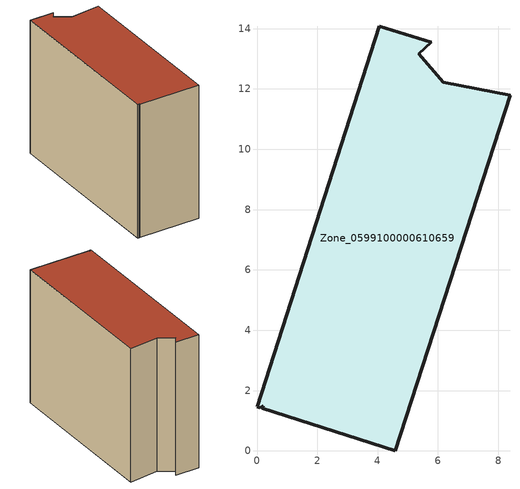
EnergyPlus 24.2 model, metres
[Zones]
Zone_0599100000610659
 floor ground (C_G): 6.18,12.23 8.39,11.79 4.59,0 0.18,1.41 0.21,1.49 0.1,1.43 0,1.47 4.06,14.08 5.78,13.54 5.37,13.17 z0
 wall outside (C_F): 5.78,13.54 4.06,14.08 0,1.47 0.1,1.43 0.21,1.49 0.18,1.41 4.59,0 8.39,11.79 6.18,12.23 5.37,13.17 5.78,13.54 z0:10.24
 roof outside (C_R): 8.39,11.79 6.18,12.23 5.37,13.17 5.78,13.54 4.06,14.08 0,1.47 0.1,1.43 0.21,1.49 0.18,1.41 4.59,0 z10.24
[BUILDING]
Pand.0599100000610659: North Axis=0; Terrain=City; Loads Convergence Tolerance Value=0.04; Temperature Convergence Tolerance Value=0.4; Solar Distribution=FullExterior; Maximum Number of Warmup Days=25; Minimum Number of Warmup Days=1
[Site:Location]
Rotterdam.The.Hague.AP_ZH_NLD Design_Conditions: Latitude=51.96; Longitude=4.45; Time Zone=1; Elevation=-4.5
[SITE:GROUNDTEMPERATURE:BUILDINGSURFACE]
18, 18, 18, 18, 18, 18, 18, 18, 18, 18, 18, 18
[MATERIAL] Thermal Absorptance=0.9; Solar Absorptance=0.7; Visible Absorptance=0.7
Name | Roughness | Thickness | Conductivity | Density | Specific Heat
G.TI.1946 | MediumSmooth | 0.15 | 1 | 540 | 1210
F.TI.1946 | Rough | 0.3 | 0.857143 | 1920 | 840
R.TI.1946 | MediumRough | 0.2 | 0.1 | 1500 | 1000
[CONSTRUCTION]
C_G: G.TI.1946
C_F: F.TI.1946
C_R: R.TI.1946
[ZONE]
Zone_0599100000610659: Type=1; Multiplier=1; Ceiling Height=Autocalculate; Volume=Autocalculate; Floor Area=autocalculate; Part of Total Floor Area=Yes
[ZONEINFILTRATION:DESIGNFLOWRATE]
Infil_Zone_0599100000610659: Zone or ZoneList or Space or SpaceList=Zone_0599100000610659; Schedule=AlwaysOn; Design Flow Rate Calculation Method=Flow/Area; Flow Rate per Floor Area=0.003; Constant Term Coefficient=1; Temperature Term Coefficient=0; Velocity Term Coefficient=0; Velocity Squared Term Coefficient=0
[HVACTEMPLATE:ZONE:IDEALLOADSAIRSYSTEM]
Zone_0599100000610659: Maximum Heating Supply Air Temperature=50; Minimum Cooling Supply Air Temperature=13; Maximum Heating Supply Air Humidity Ratio=0.0156; Minimum Cooling Supply Air Humidity Ratio=0.0077; Heating Limit=NoLimit; Cooling Limit=NoLimit; Dehumidification Control Type=ConstantSensibleHeatRatio; Cooling Sensible Heat Ratio=0.7; Dehumidification Setpoint=60; Humidification Control Type=None; Humidification Setpoint=30; Outdoor Air Method=None; Outdoor Air Flow Rate per Person=0.00944; Outdoor Air Flow Rate per Zone Floor Area=0; Outdoor Air Flow Rate per Zone=0; Demand Controlled Ventilation Type=None; Outdoor Air Economizer Type=NoEconomizer; Heat Recovery Type=None; Sensible Heat Recovery Effectiveness=0.7; Latent Heat Recovery Effectiveness=0.65
[ZONECONTROL:THERMOSTAT]
ThermostatControl_Zone_0599100000610659: Zone or ZoneList=Zone_0599100000610659; Control Type Schedule=DualSetpointControlType; Control 1=Thermostat_Zone_0599100000610659; Temperature Difference Between Cutout And Setpoint=0
[THERMOSTATSETPOINT:DUALSETPOINT]
Thermostat_Zone_0599100000610659: Heating Setpoint Temperature Schedule=HeatingSetpoint_Zone_0599100000610659; Cooling Setpoint Temperature Schedule=CoolingSetpoint_Zone_0599100000610659
[SCHEDULE:COMPACT]
HeatingSetpoint_Zone_0599100000610659: Through: 12/31, For: AllDays, Until: 24:00, 21
CoolingSetpoint_Zone_0599100000610659: Through: 12/31, For: AllDays, Until: 24:00, 24
DualSetpointControlType: Through: 12/31, For: AllDays, Until: 24:00, 4
AlwaysOn: Through: 12/31, For: AllDays, Until: 24:00, 1
